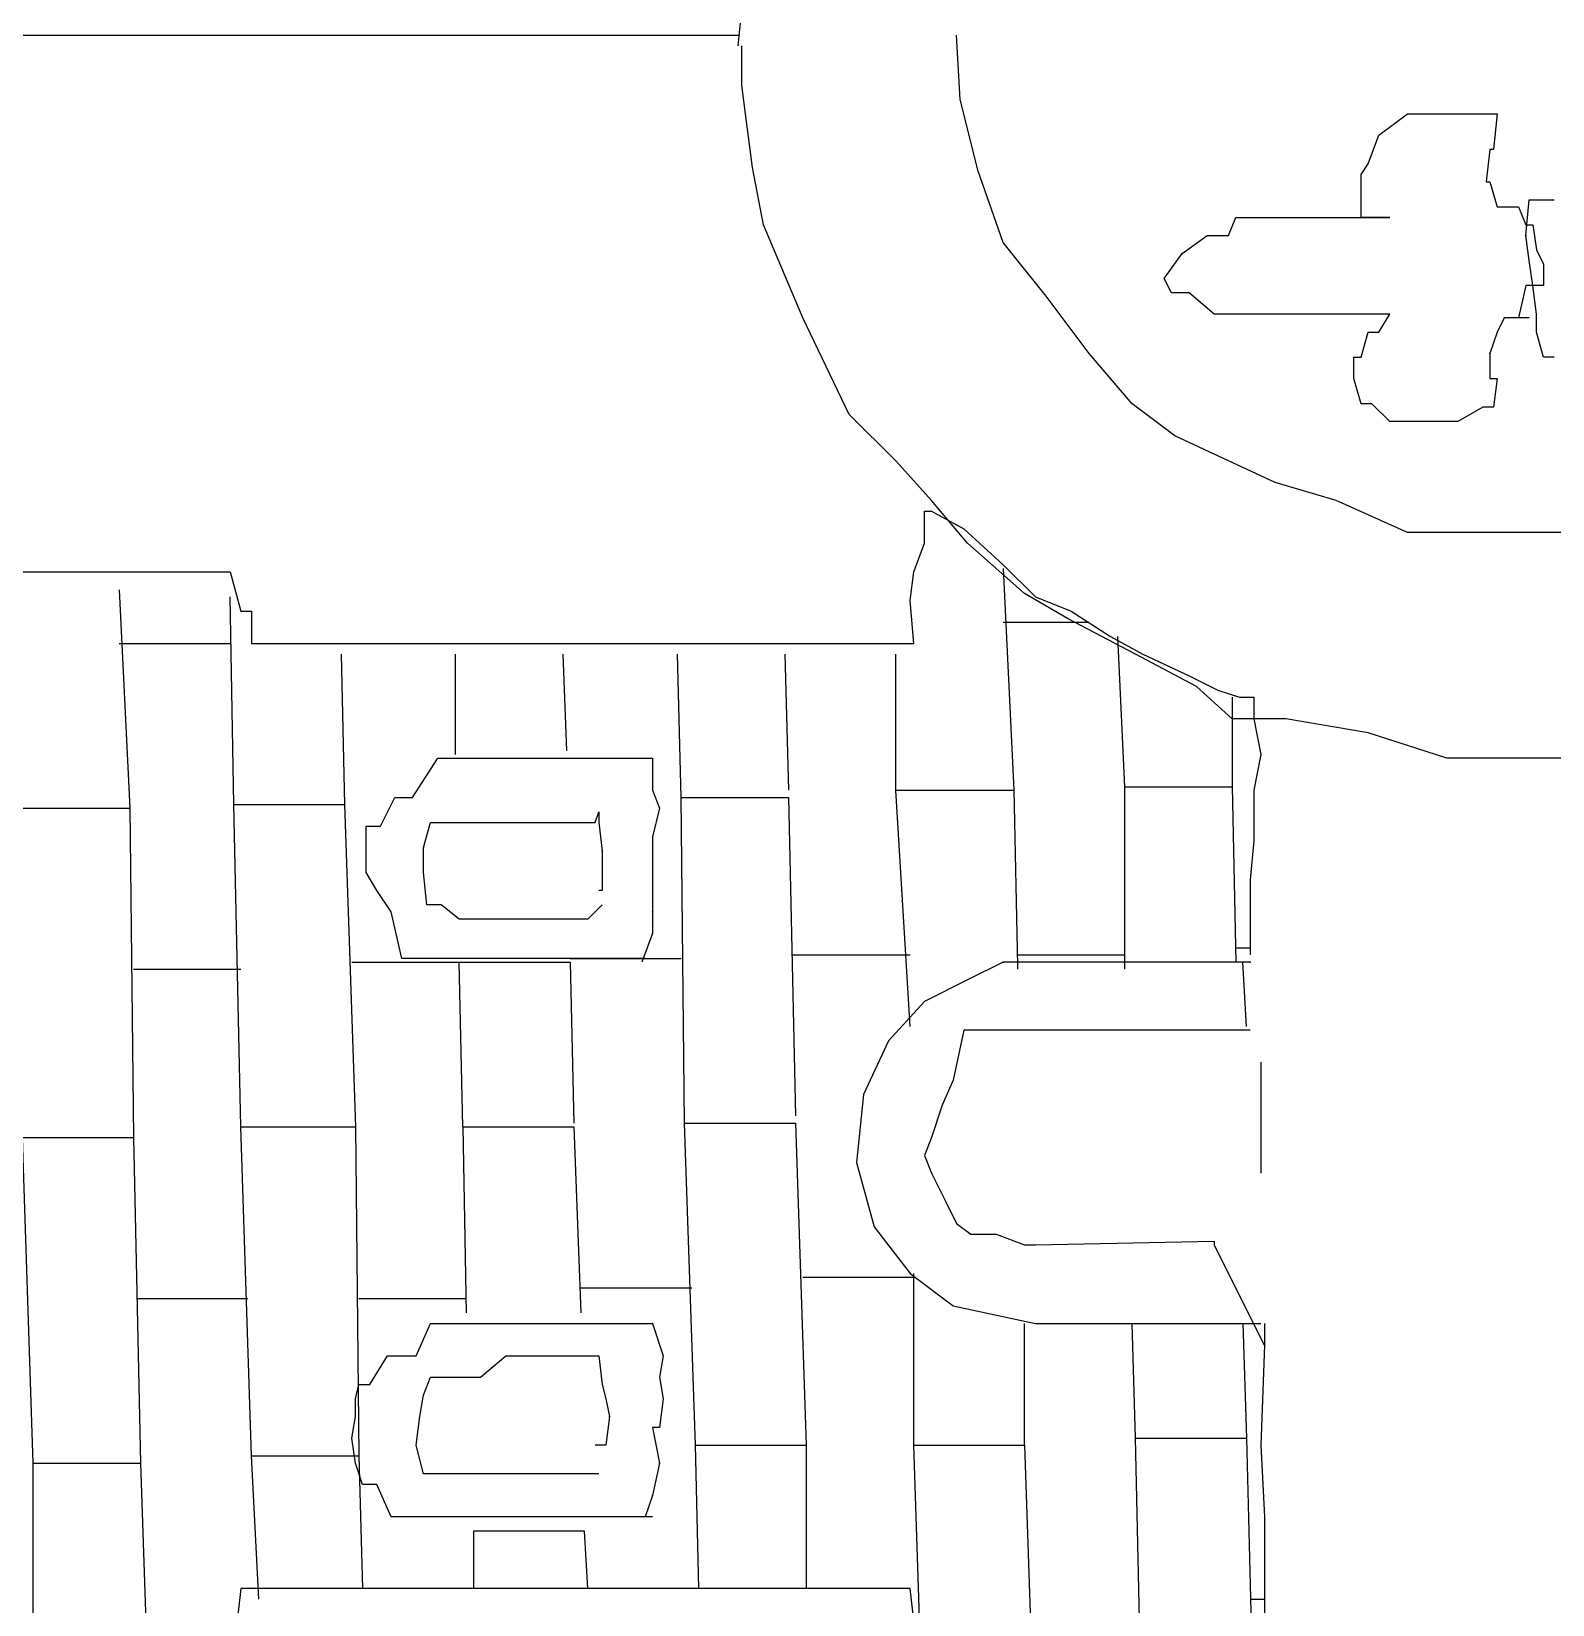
# Model space of a CAD drawing. Extents: x 735054 to 735644, y 4350981 to 4352008.
# Drawn here: x 735087.765 to 735092.015, y 4351837.795 to 4351842.19 of the extents above; entities that cross this region are included whole.
import ezdxf

# ---------------------------------------------------------------- set-up
doc = ezdxf.new("R2010")
doc.units = 0
doc.layers.get('0').update_dxf_attribs({"linetype": 'CONTINUOUS'})

msp = doc.modelspace()

# ---------------------------------------------------------------- linework, layer by layer
at = {"color": 0, "linetype": 'CONTINUOUS'}
for p, q in [((735089.74, 4351842.15), (735089.75, 4351842.25)), ((735089.74, 4351842.15), (735089.75, 4351842.25)), ((735087.41, 4351842.18), (735088.19, 4351842.18)), ((735087.41, 4351842.18), (735088.19, 4351842.18)), ((735088.19, 4351842.18), (735088.97, 4351842.18)), ((735088.19, 4351842.18), (735088.97, 4351842.18)), ((735088.97, 4351842.18), (735089.59, 4351842.18)), ((735088.97, 4351842.18), (735089.59, 4351842.18)), ((735089.59, 4351842.18), (735089.74, 4351842.18)), ((735089.59, 4351842.18), (735089.74, 4351842.18)), ((735090.36, 4351842), (735090.35, 4351842.18)), ((735090.36, 4351842), (735090.35, 4351842.18)), ((735089.75, 4351842.04), (735089.75, 4351842.15)), ((735089.75, 4351842.04), (735089.75, 4351842.15)), ((735089.76, 4351841.96), (735089.75, 4351842.04)), ((735089.76, 4351841.96), (735089.75, 4351842.04)), ((735090.41, 4351841.8), (735090.36, 4351842)), ((735090.41, 4351841.8), (735090.36, 4351842)), ((735089.78, 4351841.81), (735089.76, 4351841.96)), ((735089.78, 4351841.81), (735089.76, 4351841.96)), ((735091.53, 4351841.9), (735091.61, 4351841.96)), ((735091.53, 4351841.9), (735091.61, 4351841.96)), ((735091.61, 4351841.96), (735091.68, 4351841.96)), ((735091.61, 4351841.96), (735091.68, 4351841.96)), ((735091.68, 4351841.96), (735091.76, 4351841.96)), ((735091.68, 4351841.96), (735091.76, 4351841.96)), ((735091.76, 4351841.96), (735091.81, 4351841.96)), ((735091.76, 4351841.96), (735091.81, 4351841.96)), ((735091.81, 4351841.96), (735091.86, 4351841.96)), ((735091.81, 4351841.96), (735091.86, 4351841.96)), ((735091.86, 4351841.96), (735091.85, 4351841.86)), ((735091.86, 4351841.96), (735091.85, 4351841.86)), ((735091.5, 4351841.82), (735091.53, 4351841.9)), ((735091.5, 4351841.82), (735091.53, 4351841.9)), ((735091.84, 4351841.86), (735091.83, 4351841.77)), ((735091.84, 4351841.86), (735091.83, 4351841.77)), ((735091.85, 4351841.86), (735091.84, 4351841.86)), ((735091.85, 4351841.86), (735091.84, 4351841.86)), ((735089.81, 4351841.65), (735089.78, 4351841.81)), ((735089.81, 4351841.65), (735089.78, 4351841.81)), ((735091.48, 4351841.79), (735091.5, 4351841.82)), ((735091.48, 4351841.79), (735091.5, 4351841.82)), ((735090.48, 4351841.6), (735090.41, 4351841.8)), ((735090.48, 4351841.6), (735090.41, 4351841.8)), ((735091.48, 4351841.67), (735091.48, 4351841.79)), ((735091.48, 4351841.67), (735091.48, 4351841.79)), ((735091.83, 4351841.77), (735091.84, 4351841.77)), ((735091.83, 4351841.77), (735091.84, 4351841.77)), ((735091.84, 4351841.77), (735091.86, 4351841.7)), ((735091.84, 4351841.77), (735091.86, 4351841.7)), ((735091.94, 4351841.62), (735091.95, 4351841.72)), ((735091.94, 4351841.62), (735091.95, 4351841.72)), ((735091.95, 4351841.72), (735091.99, 4351841.72)), ((735091.95, 4351841.72), (735091.99, 4351841.72)), ((735091.99, 4351841.72), (735092.02, 4351841.72)), ((735091.99, 4351841.72), (735092.02, 4351841.72)), ((735091.11, 4351841.62), (735091.13, 4351841.67)), ((735091.11, 4351841.62), (735091.13, 4351841.67)), ((735091.13, 4351841.67), (735091.21, 4351841.67)), ((735091.13, 4351841.67), (735091.21, 4351841.67)), ((735091.21, 4351841.67), (735091.26, 4351841.67)), ((735091.21, 4351841.67), (735091.26, 4351841.67)), ((735091.26, 4351841.67), (735091.35, 4351841.67)), ((735091.26, 4351841.67), (735091.35, 4351841.67)), ((735091.35, 4351841.67), (735091.44, 4351841.67)), ((735091.35, 4351841.67), (735091.44, 4351841.67)), ((735091.44, 4351841.67), (735091.48, 4351841.67)), ((735091.44, 4351841.67), (735091.48, 4351841.67)), ((735091.48, 4351841.67), (735091.52, 4351841.67)), ((735091.52, 4351841.67), (735091.48, 4351841.67)), ((735091.48, 4351841.67), (735091.52, 4351841.67)), ((735091.52, 4351841.67), (735091.48, 4351841.67)), ((735091.52, 4351841.67), (735091.56, 4351841.67)), ((735091.56, 4351841.67), (735091.52, 4351841.67)), ((735091.52, 4351841.67), (735091.56, 4351841.67)), ((735091.56, 4351841.67), (735091.52, 4351841.67)), ((735091.86, 4351841.7), (735091.88, 4351841.7)), ((735091.86, 4351841.7), (735091.88, 4351841.7)), ((735091.88, 4351841.7), (735091.92, 4351841.7)), ((735091.88, 4351841.7), (735091.92, 4351841.7)), ((735091.92, 4351841.7), (735091.94, 4351841.65)), ((735091.92, 4351841.7), (735091.94, 4351841.65)), ((735089.92, 4351841.39), (735089.81, 4351841.65)), ((735089.92, 4351841.39), (735089.81, 4351841.65)), ((735091.94, 4351841.65), (735091.96, 4351841.65)), ((735091.94, 4351841.65), (735091.96, 4351841.65)), ((735091.96, 4351841.65), (735091.97, 4351841.58)), ((735091.96, 4351841.65), (735091.97, 4351841.58)), ((735090.6, 4351841.45), (735090.48, 4351841.6)), ((735090.6, 4351841.45), (735090.48, 4351841.6)), ((735090.98, 4351841.57), (735091.05, 4351841.62)), ((735090.98, 4351841.57), (735091.05, 4351841.62)), ((735091.05, 4351841.62), (735091.11, 4351841.62)), ((735091.05, 4351841.62), (735091.11, 4351841.62)), ((735091.95, 4351841.55), (735091.94, 4351841.62)), ((735091.95, 4351841.55), (735091.94, 4351841.62)), ((735090.93, 4351841.5), (735090.98, 4351841.57)), ((735090.93, 4351841.5), (735090.98, 4351841.57)), ((735091.96, 4351841.48), (735091.95, 4351841.55)), ((735091.96, 4351841.48), (735091.95, 4351841.55)), ((735091.97, 4351841.58), (735091.99, 4351841.54)), ((735091.97, 4351841.58), (735091.99, 4351841.54)), ((735091.99, 4351841.54), (735091.99, 4351841.48)), ((735091.99, 4351841.54), (735091.99, 4351841.48)), ((735090.95, 4351841.46), (735090.93, 4351841.5)), ((735090.95, 4351841.46), (735090.93, 4351841.5)), ((735091, 4351841.46), (735090.95, 4351841.46)), ((735091, 4351841.46), (735090.95, 4351841.46)), ((735091.07, 4351841.4), (735091, 4351841.46)), ((735091.07, 4351841.4), (735091, 4351841.46)), ((735091.94, 4351841.48), (735091.92, 4351841.39)), ((735091.94, 4351841.48), (735091.92, 4351841.39)), ((735091.96, 4351841.48), (735091.94, 4351841.48)), ((735091.96, 4351841.48), (735091.94, 4351841.48)), ((735091.97, 4351841.4), (735091.96, 4351841.48)), ((735091.99, 4351841.48), (735091.96, 4351841.48)), ((735091.97, 4351841.4), (735091.96, 4351841.48)), ((735091.99, 4351841.48), (735091.96, 4351841.48)), ((735090.72, 4351841.29), (735090.6, 4351841.45)), ((735090.72, 4351841.29), (735090.6, 4351841.45)), ((735090.05, 4351841.12), (735089.92, 4351841.39)), ((735090.05, 4351841.12), (735089.92, 4351841.39)), ((735091.17, 4351841.4), (735091.07, 4351841.4)), ((735091.17, 4351841.4), (735091.07, 4351841.4)), ((735091.26, 4351841.4), (735091.17, 4351841.4)), ((735091.26, 4351841.4), (735091.17, 4351841.4)), ((735091.33, 4351841.4), (735091.26, 4351841.4)), ((735091.33, 4351841.4), (735091.26, 4351841.4)), ((735091.38, 4351841.4), (735091.33, 4351841.4)), ((735091.38, 4351841.4), (735091.33, 4351841.4)), ((735091.44, 4351841.4), (735091.38, 4351841.4)), ((735091.44, 4351841.4), (735091.38, 4351841.4)), ((735091.51, 4351841.4), (735091.44, 4351841.4)), ((735091.51, 4351841.4), (735091.44, 4351841.4)), ((735091.56, 4351841.4), (735091.51, 4351841.4)), ((735091.56, 4351841.4), (735091.51, 4351841.4)), ((735091.53, 4351841.35), (735091.56, 4351841.4)), ((735091.53, 4351841.35), (735091.56, 4351841.4)), ((735091.88, 4351841.39), (735091.86, 4351841.35)), ((735091.88, 4351841.39), (735091.86, 4351841.35)), ((735091.92, 4351841.39), (735091.88, 4351841.39)), ((735091.92, 4351841.39), (735091.88, 4351841.39)), ((735091.95, 4351841.39), (735091.92, 4351841.39)), ((735091.95, 4351841.39), (735091.92, 4351841.39)), ((735091.97, 4351841.35), (735091.97, 4351841.4)), ((735091.97, 4351841.35), (735091.97, 4351841.4)), ((735091.48, 4351841.28), (735091.5, 4351841.35)), ((735091.48, 4351841.28), (735091.5, 4351841.35)), ((735091.5, 4351841.35), (735091.53, 4351841.35)), ((735091.5, 4351841.35), (735091.53, 4351841.35)), ((735091.86, 4351841.35), (735091.84, 4351841.29)), ((735091.86, 4351841.35), (735091.84, 4351841.29)), ((735091.99, 4351841.28), (735091.97, 4351841.35)), ((735091.99, 4351841.28), (735091.97, 4351841.35)), ((735090.84, 4351841.15), (735090.72, 4351841.29)), ((735090.84, 4351841.15), (735090.72, 4351841.29)), ((735091.46, 4351841.22), (735091.46, 4351841.28)), ((735091.46, 4351841.28), (735091.48, 4351841.28)), ((735091.46, 4351841.22), (735091.46, 4351841.28)), ((735091.46, 4351841.28), (735091.48, 4351841.28)), ((735091.84, 4351841.29), (735091.84, 4351841.22)), ((735091.84, 4351841.29), (735091.84, 4351841.22)), ((735092.02, 4351841.28), (735091.99, 4351841.28)), ((735092.02, 4351841.28), (735091.99, 4351841.28)), ((735091.48, 4351841.15), (735091.46, 4351841.22)), ((735091.48, 4351841.15), (735091.46, 4351841.22)), ((735091.84, 4351841.22), (735091.86, 4351841.22)), ((735091.84, 4351841.22), (735091.86, 4351841.22)), ((735091.86, 4351841.22), (735091.85, 4351841.14)), ((735091.86, 4351841.22), (735091.85, 4351841.14)), ((735090.96, 4351841.06), (735090.84, 4351841.15)), ((735090.96, 4351841.06), (735090.84, 4351841.15)), ((735091.51, 4351841.15), (735091.48, 4351841.15)), ((735091.51, 4351841.15), (735091.48, 4351841.15)), ((735091.56, 4351841.1), (735091.51, 4351841.15)), ((735091.56, 4351841.1), (735091.51, 4351841.15)), ((735090.18, 4351840.99), (735090.05, 4351841.12)), ((735090.18, 4351840.99), (735090.05, 4351841.12)), ((735091.62, 4351841.1), (735091.56, 4351841.1)), ((735091.62, 4351841.1), (735091.56, 4351841.1)), ((735091.67, 4351841.1), (735091.62, 4351841.1)), ((735091.67, 4351841.1), (735091.62, 4351841.1)), ((735091.75, 4351841.1), (735091.67, 4351841.1)), ((735091.75, 4351841.1), (735091.67, 4351841.1)), ((735091.82, 4351841.14), (735091.75, 4351841.1)), ((735091.82, 4351841.14), (735091.75, 4351841.1)), ((735091.85, 4351841.14), (735091.82, 4351841.14)), ((735091.85, 4351841.14), (735091.82, 4351841.14)), ((735091.11, 4351840.99), (735090.96, 4351841.06)), ((735091.11, 4351840.99), (735090.96, 4351841.06)), ((735090.28, 4351840.88), (735090.18, 4351840.99)), ((735090.28, 4351840.88), (735090.18, 4351840.99)), ((735091.24, 4351840.93), (735091.11, 4351840.99)), ((735091.24, 4351840.93), (735091.11, 4351840.99)), ((735091.41, 4351840.88), (735091.24, 4351840.93)), ((735091.41, 4351840.88), (735091.24, 4351840.93)), ((735090.38, 4351840.76), (735090.28, 4351840.88)), ((735090.38, 4351840.76), (735090.28, 4351840.88)), ((735091.61, 4351840.79), (735091.41, 4351840.88)), ((735091.61, 4351840.79), (735091.41, 4351840.88)), ((735090.26, 4351840.8), (735090.26, 4351840.85)), ((735090.26, 4351840.85), (735090.28, 4351840.85)), ((735090.26, 4351840.8), (735090.26, 4351840.85)), ((735090.26, 4351840.85), (735090.28, 4351840.85)), ((735090.28, 4351840.85), (735090.37, 4351840.8)), ((735090.28, 4351840.85), (735090.37, 4351840.8)), ((735090.26, 4351840.76), (735090.26, 4351840.8)), ((735090.26, 4351840.76), (735090.26, 4351840.8)), ((735090.37, 4351840.8), (735090.48, 4351840.7)), ((735090.37, 4351840.8), (735090.48, 4351840.7)), ((735090.23, 4351840.68), (735090.26, 4351840.76)), ((735090.23, 4351840.68), (735090.26, 4351840.76)), ((735090.54, 4351840.62), (735090.38, 4351840.76)), ((735090.54, 4351840.62), (735090.38, 4351840.76)), ((735091.81, 4351840.79), (735091.61, 4351840.79)), ((735091.81, 4351840.79), (735091.61, 4351840.79)), ((735092, 4351840.79), (735091.81, 4351840.79)), ((735092, 4351840.79), (735091.81, 4351840.79)), ((735092.2, 4351840.79), (735092, 4351840.79)), ((735092.2, 4351840.79), (735092, 4351840.79)), ((735087.74, 4351840.68), (735087.86, 4351840.68)), ((735087.74, 4351840.68), (735087.86, 4351840.68)), ((735087.86, 4351840.68), (735087.99, 4351840.68)), ((735087.86, 4351840.68), (735087.99, 4351840.68)), ((735087.99, 4351840.68), (735088.09, 4351840.68)), ((735087.99, 4351840.68), (735088.09, 4351840.68)), ((735088.09, 4351840.68), (735088.2, 4351840.68)), ((735088.09, 4351840.68), (735088.2, 4351840.68)), ((735088.2, 4351840.68), (735088.27, 4351840.68)), ((735088.2, 4351840.68), (735088.27, 4351840.68)), ((735088.27, 4351840.68), (735088.32, 4351840.68)), ((735088.27, 4351840.68), (735088.32, 4351840.68)), ((735088.32, 4351840.68), (735088.35, 4351840.57)), ((735088.32, 4351840.68), (735088.35, 4351840.57)), ((735090.22, 4351840.6), (735090.23, 4351840.68)), ((735090.22, 4351840.6), (735090.23, 4351840.68)), ((735090.48, 4351840.7), (735090.57, 4351840.61)), ((735090.48, 4351840.7), (735090.57, 4351840.61)), ((735090.48, 4351840.69), (735090.51, 4351840.07)), ((735090.48, 4351840.69), (735090.51, 4351840.07)), ((735088.01, 4351840.63), (735088.04, 4351840.02)), ((735088.01, 4351840.63), (735088.04, 4351840.02)), ((735090.66, 4351840.55), (735090.54, 4351840.62)), ((735090.66, 4351840.55), (735090.54, 4351840.62)), ((735088.33, 4351840.03), (735088.32, 4351840.61)), ((735088.33, 4351840.03), (735088.32, 4351840.61)), ((735090.23, 4351840.48), (735090.22, 4351840.6)), ((735090.23, 4351840.48), (735090.22, 4351840.6)), ((735090.57, 4351840.61), (735090.67, 4351840.57)), ((735090.57, 4351840.61), (735090.67, 4351840.57)), ((735088.35, 4351840.57), (735088.38, 4351840.57)), ((735088.35, 4351840.57), (735088.38, 4351840.57)), ((735088.38, 4351840.57), (735088.38, 4351840.48)), ((735088.38, 4351840.57), (735088.38, 4351840.48)), ((735090.48, 4351840.54), (735090.72, 4351840.54)), ((735090.48, 4351840.54), (735090.72, 4351840.54)), ((735090.85, 4351840.45), (735090.66, 4351840.55)), ((735090.85, 4351840.45), (735090.66, 4351840.55)), ((735090.67, 4351840.57), (735090.78, 4351840.5)), ((735090.67, 4351840.57), (735090.78, 4351840.5)), ((735090.78, 4351840.5), (735090.87, 4351840.45)), ((735090.78, 4351840.5), (735090.87, 4351840.45)), ((735090.82, 4351840.08), (735090.8, 4351840.5)), ((735090.82, 4351840.08), (735090.8, 4351840.5)), ((735088.01, 4351840.48), (735088.32, 4351840.48)), ((735088.01, 4351840.48), (735088.32, 4351840.48)), ((735088.38, 4351840.48), (735088.43, 4351840.48)), ((735088.38, 4351840.48), (735088.43, 4351840.48)), ((735088.43, 4351840.48), (735088.57, 4351840.48)), ((735088.43, 4351840.48), (735088.57, 4351840.48)), ((735088.57, 4351840.48), (735088.87, 4351840.48)), ((735088.57, 4351840.48), (735088.87, 4351840.48)), ((735088.63, 4351840.45), (735088.64, 4351840.03)), ((735088.63, 4351840.45), (735088.64, 4351840.03)), ((735088.87, 4351840.48), (735089.14, 4351840.48)), ((735088.87, 4351840.48), (735089.14, 4351840.48)), ((735088.95, 4351840.17), (735088.95, 4351840.45)), ((735088.95, 4351840.17), (735088.95, 4351840.45)), ((735089.14, 4351840.48), (735089.31, 4351840.48)), ((735089.14, 4351840.48), (735089.31, 4351840.48)), ((735089.25, 4351840.45), (735089.26, 4351840.18)), ((735089.25, 4351840.45), (735089.26, 4351840.18)), ((735089.31, 4351840.48), (735089.47, 4351840.48)), ((735089.31, 4351840.48), (735089.47, 4351840.48)), ((735089.47, 4351840.48), (735089.62, 4351840.48)), ((735089.47, 4351840.48), (735089.62, 4351840.48)), ((735089.58, 4351840.05), (735089.57, 4351840.45)), ((735089.58, 4351840.05), (735089.57, 4351840.45)), ((735089.62, 4351840.48), (735089.81, 4351840.48)), ((735089.62, 4351840.48), (735089.81, 4351840.48)), ((735089.81, 4351840.48), (735089.95, 4351840.48)), ((735089.81, 4351840.48), (735089.95, 4351840.48)), ((735089.87, 4351840.45), (735089.88, 4351840.07)), ((735089.87, 4351840.45), (735089.88, 4351840.07)), ((735089.95, 4351840.48), (735090.09, 4351840.48)), ((735089.95, 4351840.48), (735090.09, 4351840.48)), ((735090.09, 4351840.48), (735090.15, 4351840.48)), ((735090.09, 4351840.48), (735090.15, 4351840.48)), ((735090.15, 4351840.48), (735090.21, 4351840.48)), ((735090.15, 4351840.48), (735090.21, 4351840.48)), ((735090.18, 4351840.07), (735090.18, 4351840.45)), ((735090.18, 4351840.07), (735090.18, 4351840.45)), ((735090.21, 4351840.48), (735090.23, 4351840.48)), ((735090.21, 4351840.48), (735090.23, 4351840.48)), ((735091.02, 4351840.36), (735090.85, 4351840.45)), ((735091.02, 4351840.36), (735090.85, 4351840.45)), ((735090.87, 4351840.45), (735091, 4351840.39)), ((735090.87, 4351840.45), (735091, 4351840.39)), ((735091, 4351840.39), (735091.08, 4351840.35)), ((735091, 4351840.39), (735091.08, 4351840.35)), ((735091.12, 4351840.27), (735091.02, 4351840.36)), ((735091.12, 4351840.27), (735091.02, 4351840.36)), ((735091.08, 4351840.35), (735091.14, 4351840.33)), ((735091.08, 4351840.35), (735091.14, 4351840.33)), ((735091.12, 4351840.33), (735091.12, 4351840.08)), ((735091.12, 4351840.33), (735091.12, 4351840.08)), ((735091.14, 4351840.33), (735091.18, 4351840.33)), ((735091.14, 4351840.33), (735091.18, 4351840.33)), ((735091.18, 4351840.33), (735091.18, 4351840.27)), ((735091.18, 4351840.33), (735091.18, 4351840.27)), ((735091.27, 4351840.27), (735091.12, 4351840.27)), ((735091.27, 4351840.27), (735091.12, 4351840.27)), ((735091.18, 4351840.27), (735091.2, 4351840.17)), ((735091.18, 4351840.27), (735091.2, 4351840.17)), ((735091.5, 4351840.23), (735091.27, 4351840.27)), ((735091.5, 4351840.23), (735091.27, 4351840.27)), ((735091.72, 4351840.16), (735091.5, 4351840.23)), ((735091.72, 4351840.16), (735091.5, 4351840.23)), ((735088.83, 4351840.05), (735088.9, 4351840.16)), ((735088.83, 4351840.05), (735088.9, 4351840.16)), ((735088.9, 4351840.16), (735088.96, 4351840.16)), ((735088.9, 4351840.16), (735088.96, 4351840.16)), ((735088.96, 4351840.16), (735089.03, 4351840.16)), ((735088.96, 4351840.16), (735089.03, 4351840.16)), ((735089.03, 4351840.16), (735089.1, 4351840.16)), ((735089.03, 4351840.16), (735089.1, 4351840.16)), ((735089.1, 4351840.16), (735089.19, 4351840.16)), ((735089.1, 4351840.16), (735089.19, 4351840.16)), ((735089.19, 4351840.16), (735089.28, 4351840.16)), ((735089.19, 4351840.16), (735089.28, 4351840.16)), ((735089.28, 4351840.16), (735089.34, 4351840.16)), ((735089.28, 4351840.16), (735089.34, 4351840.16)), ((735089.34, 4351840.16), (735089.39, 4351840.16)), ((735089.34, 4351840.16), (735089.39, 4351840.16)), ((735089.39, 4351840.16), (735089.44, 4351840.16)), ((735089.39, 4351840.16), (735089.44, 4351840.16)), ((735089.44, 4351840.16), (735089.47, 4351840.16)), ((735089.44, 4351840.16), (735089.47, 4351840.16)), ((735089.47, 4351840.16), (735089.5, 4351840.16)), ((735089.47, 4351840.16), (735089.5, 4351840.16)), ((735089.5, 4351840.16), (735089.5, 4351840.07)), ((735089.5, 4351840.16), (735089.5, 4351840.07)), ((735091.2, 4351840.17), (735091.18, 4351840.07)), ((735091.2, 4351840.17), (735091.18, 4351840.07)), ((735091.92, 4351840.16), (735091.72, 4351840.16)), ((735091.92, 4351840.16), (735091.72, 4351840.16)), ((735092.14, 4351840.16), (735091.92, 4351840.16)), ((735092.14, 4351840.16), (735091.92, 4351840.16)), ((735088.74, 4351839.97), (735088.78, 4351840.05)), ((735088.74, 4351839.97), (735088.78, 4351840.05)), ((735088.78, 4351840.05), (735088.83, 4351840.05)), ((735088.78, 4351840.05), (735088.83, 4351840.05)), ((735089.5, 4351840.07), (735089.52, 4351840.02)), ((735089.5, 4351840.07), (735089.52, 4351840.02)), ((735091.18, 4351840.07), (735091.18, 4351839.93)), ((735091.18, 4351840.07), (735091.18, 4351839.93)), ((735089.34, 4351839.98), (735089.35, 4351840.01)), ((735089.34, 4351839.98), (735089.35, 4351840.01)), ((735089.35, 4351840.01), (735089.35, 4351839.98)), ((735089.35, 4351840.01), (735089.35, 4351839.98)), ((735089.52, 4351840.02), (735089.5, 4351839.94)), ((735089.52, 4351840.02), (735089.5, 4351839.94)), ((735088.7, 4351839.92), (735088.7, 4351839.97)), ((735088.7, 4351839.97), (735088.74, 4351839.97)), ((735088.7, 4351839.92), (735088.7, 4351839.97)), ((735088.7, 4351839.97), (735088.74, 4351839.97)), ((735088.86, 4351839.91), (735088.88, 4351839.98)), ((735088.86, 4351839.91), (735088.88, 4351839.98)), ((735088.88, 4351839.98), (735088.91, 4351839.98)), ((735088.88, 4351839.98), (735088.91, 4351839.98)), ((735088.91, 4351839.98), (735088.96, 4351839.98)), ((735088.91, 4351839.98), (735088.96, 4351839.98)), ((735088.96, 4351839.98), (735089.04, 4351839.98)), ((735088.96, 4351839.98), (735089.04, 4351839.98)), ((735089.04, 4351839.98), (735089.14, 4351839.98)), ((735089.04, 4351839.98), (735089.14, 4351839.98)), ((735089.14, 4351839.98), (735089.2, 4351839.98)), ((735089.14, 4351839.98), (735089.2, 4351839.98)), ((735089.2, 4351839.98), (735089.25, 4351839.98)), ((735089.2, 4351839.98), (735089.25, 4351839.98)), ((735089.25, 4351839.98), (735089.31, 4351839.98)), ((735089.25, 4351839.98), (735089.31, 4351839.98)), ((735089.31, 4351839.98), (735089.34, 4351839.98)), ((735089.31, 4351839.98), (735089.34, 4351839.98)), ((735089.35, 4351839.98), (735089.36, 4351839.9)), ((735089.35, 4351839.98), (735089.36, 4351839.9)), ((735088.7, 4351839.84), (735088.7, 4351839.92)), ((735088.7, 4351839.84), (735088.7, 4351839.92)), ((735089.5, 4351839.94), (735089.5, 4351839.9)), ((735089.5, 4351839.94), (735089.5, 4351839.9)), ((735091.18, 4351839.93), (735091.17, 4351839.82)), ((735091.18, 4351839.93), (735091.17, 4351839.82)), ((735088.86, 4351839.84), (735088.86, 4351839.91)), ((735088.86, 4351839.84), (735088.86, 4351839.91)), ((735089.36, 4351839.9), (735089.36, 4351839.79)), ((735089.36, 4351839.9), (735089.36, 4351839.79)), ((735089.5, 4351839.9), (735089.5, 4351839.83)), ((735089.5, 4351839.9), (735089.5, 4351839.83)), ((735088.73, 4351839.79), (735088.7, 4351839.84)), ((735088.73, 4351839.79), (735088.7, 4351839.84)), ((735088.87, 4351839.75), (735088.86, 4351839.84)), ((735088.87, 4351839.75), (735088.86, 4351839.84)), ((735089.5, 4351839.83), (735089.5, 4351839.79)), ((735089.5, 4351839.83), (735089.5, 4351839.79)), ((735088.77, 4351839.73), (735088.73, 4351839.79)), ((735088.77, 4351839.73), (735088.73, 4351839.79)), ((735089.36, 4351839.79), (735089.35, 4351839.79)), ((735089.36, 4351839.79), (735089.35, 4351839.79)), ((735089.5, 4351839.79), (735089.5, 4351839.73)), ((735089.5, 4351839.79), (735089.5, 4351839.73)), ((735091.17, 4351839.82), (735091.17, 4351839.71)), ((735091.17, 4351839.82), (735091.17, 4351839.71)), ((735088.91, 4351839.75), (735088.87, 4351839.75)), ((735088.91, 4351839.75), (735088.87, 4351839.75)), ((735088.96, 4351839.71), (735088.91, 4351839.75)), ((735088.96, 4351839.71), (735088.91, 4351839.75)), ((735089.36, 4351839.75), (735089.32, 4351839.71)), ((735089.36, 4351839.75), (735089.32, 4351839.71)), ((735088.8, 4351839.6), (735088.77, 4351839.73)), ((735088.8, 4351839.6), (735088.77, 4351839.73)), ((735089.02, 4351839.71), (735088.96, 4351839.71)), ((735089.02, 4351839.71), (735088.96, 4351839.71)), ((735089.05, 4351839.71), (735089.02, 4351839.71)), ((735089.05, 4351839.71), (735089.02, 4351839.71)), ((735089.11, 4351839.71), (735089.05, 4351839.71)), ((735089.11, 4351839.71), (735089.05, 4351839.71)), ((735089.19, 4351839.71), (735089.11, 4351839.71)), ((735089.19, 4351839.71), (735089.11, 4351839.71)), ((735089.27, 4351839.71), (735089.19, 4351839.71)), ((735089.27, 4351839.71), (735089.19, 4351839.71)), ((735089.32, 4351839.71), (735089.27, 4351839.71)), ((735089.32, 4351839.71), (735089.27, 4351839.71)), ((735089.5, 4351839.73), (735089.5, 4351839.67)), ((735089.5, 4351839.73), (735089.5, 4351839.67)), ((735091.17, 4351839.71), (735091.17, 4351839.62)), ((735091.17, 4351839.71), (735091.17, 4351839.62)), ((735089.5, 4351839.67), (735089.47, 4351839.59)), ((735089.5, 4351839.67), (735089.47, 4351839.59)), ((735089.89, 4351839.61), (735090.22, 4351839.61)), ((735089.89, 4351839.61), (735090.22, 4351839.61)), ((735090.52, 4351839.61), (735090.82, 4351839.61)), ((735090.52, 4351839.61), (735090.82, 4351839.61)), ((735091.13, 4351839.63), (735091.17, 4351839.63)), ((735091.13, 4351839.63), (735091.17, 4351839.63)), ((735091.17, 4351839.62), (735091.17, 4351839.61)), ((735091.17, 4351839.62), (735091.17, 4351839.61)), ((735088.05, 4351839.57), (735088.35, 4351839.57)), ((735088.05, 4351839.57), (735088.35, 4351839.57)), ((735088.66, 4351839.59), (735088.96, 4351839.59)), ((735088.66, 4351839.59), (735088.96, 4351839.59)), ((735088.86, 4351839.6), (735088.8, 4351839.6)), ((735088.86, 4351839.6), (735088.8, 4351839.6)), ((735088.88, 4351839.6), (735088.86, 4351839.6)), ((735088.88, 4351839.6), (735088.86, 4351839.6)), ((735088.98, 4351839.6), (735088.88, 4351839.6)), ((735088.98, 4351839.6), (735088.88, 4351839.6)), ((735089.09, 4351839.6), (735088.98, 4351839.6)), ((735089.09, 4351839.6), (735088.98, 4351839.6)), ((735089.16, 4351839.6), (735089.09, 4351839.6)), ((735089.16, 4351839.6), (735089.09, 4351839.6)), ((735089.24, 4351839.6), (735089.16, 4351839.6)), ((735089.24, 4351839.6), (735089.16, 4351839.6)), ((735089.38, 4351839.6), (735089.24, 4351839.6)), ((735089.38, 4351839.6), (735089.24, 4351839.6)), ((735089.27, 4351839.6), (735089.58, 4351839.6)), ((735089.27, 4351839.6), (735089.58, 4351839.6)), ((735089.48, 4351839.6), (735089.38, 4351839.6)), ((735089.48, 4351839.6), (735089.38, 4351839.6)), ((735090.48, 4351839.59), (735090.38, 4351839.54)), ((735090.48, 4351839.59), (735090.38, 4351839.54)), ((735090.52, 4351839.59), (735090.48, 4351839.59)), ((735090.52, 4351839.59), (735090.48, 4351839.59)), ((735091.17, 4351839.59), (735090.52, 4351839.59)), ((735091.17, 4351839.59), (735090.52, 4351839.59)), ((735091.16, 4351839.41), (735091.15, 4351839.59)), ((735091.16, 4351839.41), (735091.15, 4351839.59)), ((735090.38, 4351839.54), (735090.26, 4351839.48)), ((735090.38, 4351839.54), (735090.26, 4351839.48)), ((735090.26, 4351839.48), (735090.16, 4351839.37)), ((735090.26, 4351839.48), (735090.16, 4351839.37)), ((735090.37, 4351839.4), (735090.34, 4351839.26)), ((735090.37, 4351839.4), (735090.34, 4351839.26)), ((735090.42, 4351839.4), (735090.37, 4351839.4)), ((735090.42, 4351839.4), (735090.37, 4351839.4)), ((735090.46, 4351839.4), (735090.42, 4351839.4)), ((735090.46, 4351839.4), (735090.42, 4351839.4)), ((735090.52, 4351839.4), (735090.46, 4351839.4)), ((735090.52, 4351839.4), (735090.46, 4351839.4)), ((735091.17, 4351839.4), (735090.52, 4351839.4)), ((735091.17, 4351839.4), (735090.52, 4351839.4)), ((735090.16, 4351839.37), (735090.09, 4351839.22)), ((735090.16, 4351839.37), (735090.09, 4351839.22)), ((735091.2, 4351839.31), (735091.2, 4351839.23)), ((735091.2, 4351839.31), (735091.2, 4351839.23)), ((735090.34, 4351839.26), (735090.31, 4351839.19)), ((735090.34, 4351839.26), (735090.31, 4351839.19)), ((735090.09, 4351839.22), (735090.07, 4351839.03)), ((735090.09, 4351839.22), (735090.07, 4351839.03)), ((735091.2, 4351839.23), (735091.2, 4351839.05)), ((735091.2, 4351839.23), (735091.2, 4351839.05)), ((735090.31, 4351839.19), (735090.28, 4351839.1)), ((735090.31, 4351839.19), (735090.28, 4351839.1)), ((735088.97, 4351839.13), (735088.98, 4351838.61)), ((735088.97, 4351839.13), (735088.98, 4351838.61)), ((735090.28, 4351839.1), (735090.26, 4351839.05)), ((735090.28, 4351839.1), (735090.26, 4351839.05)), ((735090.26, 4351839.05), (735090.28, 4351839)), ((735090.26, 4351839.05), (735090.28, 4351839)), ((735091.2, 4351839.05), (735091.2, 4351839)), ((735091.2, 4351839.05), (735091.2, 4351839)), ((735090.07, 4351839.03), (735090.12, 4351838.85)), ((735090.07, 4351839.03), (735090.12, 4351838.85)), ((735090.28, 4351839), (735090.32, 4351838.92)), ((735090.28, 4351839), (735090.32, 4351838.92)), ((735090.32, 4351838.92), (735090.35, 4351838.86)), ((735090.32, 4351838.92), (735090.35, 4351838.86)), ((735090.35, 4351838.86), (735090.39, 4351838.83)), ((735090.35, 4351838.86), (735090.39, 4351838.83)), ((735090.12, 4351838.85), (735090.22, 4351838.72)), ((735090.12, 4351838.85), (735090.22, 4351838.72)), ((735090.39, 4351838.83), (735090.46, 4351838.83)), ((735090.39, 4351838.83), (735090.46, 4351838.83)), ((735090.46, 4351838.83), (735090.54, 4351838.8)), ((735090.46, 4351838.83), (735090.54, 4351838.8)), ((735090.54, 4351838.8), (735090.57, 4351838.8)), ((735090.54, 4351838.8), (735090.57, 4351838.8)), ((735090.57, 4351838.8), (735091.07, 4351838.81)), ((735090.57, 4351838.8), (735091.07, 4351838.81)), ((735091.07, 4351838.81), (735091.07, 4351838.8)), ((735091.07, 4351838.81), (735091.07, 4351838.8)), ((735091.21, 4351838.52), (735091.07, 4351838.8)), ((735091.21, 4351838.52), (735091.07, 4351838.8)), ((735089.92, 4351838.71), (735090.23, 4351838.71)), ((735089.92, 4351838.71), (735090.23, 4351838.71)), ((735090.22, 4351838.72), (735090.34, 4351838.63)), ((735090.22, 4351838.72), (735090.34, 4351838.63)), ((735090.23, 4351838.24), (735090.23, 4351838.72)), ((735090.23, 4351838.24), (735090.23, 4351838.72)), ((735088.06, 4351838.65), (735088.37, 4351838.65)), ((735088.06, 4351838.65), (735088.37, 4351838.65)), ((735088.68, 4351838.65), (735088.98, 4351838.65)), ((735088.68, 4351838.65), (735088.98, 4351838.65)), ((735089.3, 4351838.68), (735089.61, 4351838.68)), ((735089.3, 4351838.68), (735089.61, 4351838.68)), ((735090.34, 4351838.63), (735090.57, 4351838.58)), ((735090.34, 4351838.63), (735090.57, 4351838.58)), ((735088.84, 4351838.49), (735088.88, 4351838.58)), ((735088.84, 4351838.49), (735088.88, 4351838.58)), ((735088.88, 4351838.58), (735088.97, 4351838.58)), ((735088.88, 4351838.58), (735088.97, 4351838.58)), ((735088.97, 4351838.58), (735089.07, 4351838.58)), ((735088.97, 4351838.58), (735089.07, 4351838.58)), ((735089.07, 4351838.58), (735089.14, 4351838.58)), ((735089.07, 4351838.58), (735089.14, 4351838.58)), ((735089.14, 4351838.58), (735089.17, 4351838.58)), ((735089.14, 4351838.58), (735089.17, 4351838.58)), ((735089.17, 4351838.58), (735089.26, 4351838.58)), ((735089.17, 4351838.58), (735089.26, 4351838.58)), ((735089.26, 4351838.58), (735089.3, 4351838.58)), ((735089.26, 4351838.58), (735089.3, 4351838.58)), ((735089.3, 4351838.58), (735089.36, 4351838.58)), ((735089.3, 4351838.58), (735089.36, 4351838.58)), ((735089.36, 4351838.58), (735089.41, 4351838.58)), ((735089.36, 4351838.58), (735089.41, 4351838.58)), ((735089.41, 4351838.58), (735089.44, 4351838.58)), ((735089.41, 4351838.58), (735089.44, 4351838.58)), ((735089.44, 4351838.58), (735089.5, 4351838.58)), ((735089.44, 4351838.58), (735089.5, 4351838.58)), ((735089.5, 4351838.58), (735089.53, 4351838.49)), ((735089.5, 4351838.58), (735089.53, 4351838.49)), ((735090.54, 4351838.24), (735090.54, 4351838.58)), ((735090.54, 4351838.24), (735090.54, 4351838.58)), ((735090.57, 4351838.58), (735091.2, 4351838.58)), ((735090.57, 4351838.58), (735091.2, 4351838.58)), ((735090.85, 4351838.26), (735090.84, 4351838.58)), ((735090.85, 4351838.26), (735090.84, 4351838.58)), ((735091.15, 4351838.58), (735091.16, 4351838.26)), ((735091.15, 4351838.58), (735091.16, 4351838.26)), ((735091.21, 4351838.58), (735091.21, 4351838.52)), ((735091.21, 4351838.58), (735091.21, 4351838.52)), ((735091.21, 4351838.52), (735091.2, 4351838.24)), ((735091.21, 4351838.52), (735091.2, 4351838.24)), ((735088.71, 4351838.41), (735088.76, 4351838.49)), ((735088.71, 4351838.41), (735088.76, 4351838.49)), ((735088.76, 4351838.49), (735088.8, 4351838.49)), ((735088.76, 4351838.49), (735088.8, 4351838.49)), ((735088.8, 4351838.49), (735088.84, 4351838.49)), ((735088.8, 4351838.49), (735088.84, 4351838.49)), ((735089.02, 4351838.43), (735089.09, 4351838.49)), ((735089.02, 4351838.43), (735089.09, 4351838.49)), ((735089.09, 4351838.49), (735089.16, 4351838.49)), ((735089.09, 4351838.49), (735089.16, 4351838.49)), ((735089.16, 4351838.49), (735089.22, 4351838.49)), ((735089.16, 4351838.49), (735089.22, 4351838.49)), ((735089.22, 4351838.49), (735089.26, 4351838.49)), ((735089.22, 4351838.49), (735089.26, 4351838.49)), ((735089.26, 4351838.49), (735089.3, 4351838.49)), ((735089.26, 4351838.49), (735089.3, 4351838.49)), ((735089.3, 4351838.49), (735089.35, 4351838.49)), ((735089.3, 4351838.49), (735089.35, 4351838.49)), ((735089.35, 4351838.49), (735089.36, 4351838.41)), ((735089.35, 4351838.49), (735089.36, 4351838.41)), ((735089.53, 4351838.49), (735089.52, 4351838.43)), ((735089.53, 4351838.49), (735089.52, 4351838.43)), ((735088.86, 4351838.38), (735088.88, 4351838.43)), ((735088.86, 4351838.38), (735088.88, 4351838.43)), ((735088.88, 4351838.43), (735088.95, 4351838.43)), ((735088.88, 4351838.43), (735088.95, 4351838.43)), ((735088.95, 4351838.43), (735089.02, 4351838.43)), ((735088.95, 4351838.43), (735089.02, 4351838.43)), ((735089.52, 4351838.43), (735089.53, 4351838.37)), ((735089.52, 4351838.43), (735089.53, 4351838.37)), ((735088.67, 4351838.37), (735088.68, 4351838.41)), ((735088.67, 4351838.37), (735088.68, 4351838.41)), ((735088.68, 4351838.41), (735088.71, 4351838.41)), ((735088.68, 4351838.41), (735088.71, 4351838.41)), ((735088.85, 4351838.32), (735088.86, 4351838.38)), ((735088.85, 4351838.32), (735088.86, 4351838.38)), ((735089.36, 4351838.41), (735089.37, 4351838.37)), ((735089.36, 4351838.41), (735089.37, 4351838.37)), ((735088.67, 4351838.32), (735088.67, 4351838.37)), ((735088.67, 4351838.32), (735088.67, 4351838.37)), ((735089.37, 4351838.37), (735089.38, 4351838.32)), ((735089.37, 4351838.37), (735089.38, 4351838.32)), ((735089.53, 4351838.37), (735089.52, 4351838.29)), ((735089.53, 4351838.37), (735089.52, 4351838.29)), ((735088.66, 4351838.26), (735088.67, 4351838.32)), ((735088.66, 4351838.26), (735088.67, 4351838.32)), ((735088.84, 4351838.24), (735088.85, 4351838.32)), ((735088.84, 4351838.24), (735088.85, 4351838.32)), ((735089.38, 4351838.32), (735089.37, 4351838.24)), ((735089.38, 4351838.32), (735089.37, 4351838.24)), ((735089.52, 4351838.29), (735089.5, 4351838.29)), ((735089.5, 4351838.29), (735089.52, 4351838.19)), ((735089.52, 4351838.29), (735089.5, 4351838.29)), ((735089.5, 4351838.29), (735089.52, 4351838.19)), ((735088.67, 4351838.19), (735088.66, 4351838.26)), ((735088.67, 4351838.19), (735088.66, 4351838.26)), ((735088.86, 4351838.16), (735088.84, 4351838.24)), ((735088.86, 4351838.16), (735088.84, 4351838.24)), ((735089.35, 4351838.24), (735089.34, 4351838.24)), ((735089.35, 4351838.24), (735089.34, 4351838.24)), ((735089.37, 4351838.24), (735089.35, 4351838.24)), ((735089.37, 4351838.24), (735089.35, 4351838.24)), ((735091.2, 4351838.24), (735091.21, 4351838.04)), ((735091.2, 4351838.24), (735091.21, 4351838.04)), ((735088.69, 4351838.13), (735088.67, 4351838.19)), ((735088.69, 4351838.13), (735088.67, 4351838.19)), ((735088.88, 4351838.16), (735088.86, 4351838.16)), ((735088.88, 4351838.16), (735088.86, 4351838.16)), ((735088.94, 4351838.16), (735088.88, 4351838.16)), ((735088.94, 4351838.16), (735088.88, 4351838.16)), ((735089, 4351838.16), (735088.94, 4351838.16)), ((735089, 4351838.16), (735088.94, 4351838.16)), ((735089.08, 4351838.16), (735089, 4351838.16)), ((735089.08, 4351838.16), (735089, 4351838.16)), ((735089.16, 4351838.16), (735089.08, 4351838.16)), ((735089.16, 4351838.16), (735089.08, 4351838.16)), ((735089.22, 4351838.16), (735089.16, 4351838.16)), ((735089.22, 4351838.16), (735089.16, 4351838.16)), ((735089.29, 4351838.16), (735089.22, 4351838.16)), ((735089.29, 4351838.16), (735089.22, 4351838.16)), ((735089.35, 4351838.16), (735089.29, 4351838.16)), ((735089.35, 4351838.16), (735089.29, 4351838.16)), ((735089.52, 4351838.19), (735089.5, 4351838.1)), ((735089.52, 4351838.19), (735089.5, 4351838.1)), ((735088.73, 4351838.13), (735088.69, 4351838.13)), ((735088.73, 4351838.13), (735088.69, 4351838.13)), ((735088.77, 4351838.04), (735088.73, 4351838.13)), ((735088.77, 4351838.04), (735088.73, 4351838.13)), ((735089.5, 4351838.1), (735089.48, 4351838.04)), ((735089.5, 4351838.1), (735089.48, 4351838.04)), ((735088.83, 4351838.04), (735088.77, 4351838.04)), ((735088.83, 4351838.04), (735088.77, 4351838.04)), ((735088.9, 4351838.04), (735088.83, 4351838.04)), ((735088.9, 4351838.04), (735088.83, 4351838.04)), ((735088.96, 4351838.04), (735088.9, 4351838.04)), ((735088.96, 4351838.04), (735088.9, 4351838.04)), ((735089.04, 4351838.04), (735088.96, 4351838.04)), ((735089.04, 4351838.04), (735088.96, 4351838.04)), ((735089.11, 4351838.04), (735089.04, 4351838.04)), ((735089.11, 4351838.04), (735089.04, 4351838.04)), ((735089.19, 4351838.04), (735089.11, 4351838.04)), ((735089.19, 4351838.04), (735089.11, 4351838.04)), ((735089.29, 4351838.04), (735089.19, 4351838.04)), ((735089.29, 4351838.04), (735089.19, 4351838.04)), ((735089.39, 4351838.04), (735089.29, 4351838.04)), ((735089.39, 4351838.04), (735089.29, 4351838.04)), ((735089.5, 4351838.04), (735089.39, 4351838.04)), ((735089.5, 4351838.04), (735089.39, 4351838.04)), ((735089.48, 4351838.04), (735089.45, 4351838.04)), ((735089.48, 4351838.04), (735089.45, 4351838.04)), ((735091.21, 4351838.04), (735091.21, 4351837.84)), ((735091.21, 4351838.04), (735091.21, 4351837.84)), ((735088.35, 4351837.84), (735088.33, 4351837.66)), ((735088.35, 4351837.84), (735088.33, 4351837.66)), ((735088.44, 4351837.84), (735088.35, 4351837.84)), ((735088.44, 4351837.84), (735088.35, 4351837.84)), ((735088.55, 4351837.84), (735088.44, 4351837.84)), ((735088.55, 4351837.84), (735088.44, 4351837.84)), ((735088.73, 4351837.84), (735088.55, 4351837.84)), ((735088.73, 4351837.84), (735088.55, 4351837.84)), ((735088.96, 4351837.84), (735088.73, 4351837.84)), ((735088.96, 4351837.84), (735088.73, 4351837.84)), ((735089.73, 4351837.84), (735088.96, 4351837.84)), ((735089.73, 4351837.84), (735088.96, 4351837.84)), ((735090.22, 4351837.84), (735089.73, 4351837.84)), ((735090.22, 4351837.84), (735089.73, 4351837.84)), ((735090.23, 4351837.75), (735090.22, 4351837.84)), ((735090.23, 4351837.75), (735090.22, 4351837.84)), ((735091.17, 4351837.81), (735091.21, 4351837.81)), ((735091.17, 4351837.81), (735091.21, 4351837.81)), ((735091.21, 4351837.84), (735091.21, 4351837.66)), ((735091.21, 4351837.84), (735091.21, 4351837.66))]:
    msp.add_line(p, q, dxfattribs=at)
for points in [[(735089.59, 4351839.14), (735089.58, 4351840.05), (735089.88, 4351840.05), (735089.9, 4351839.16)], [(735089.59, 4351839.14), (735089.58, 4351840.05), (735089.88, 4351840.05), (735089.9, 4351839.16)], [(735090.22, 4351839.41), (735090.18, 4351840.07), (735090.51, 4351840.07), (735090.52, 4351839.58), (735090.52, 4351839.57)], [(735090.22, 4351839.41), (735090.18, 4351840.07), (735090.51, 4351840.07), (735090.52, 4351839.58), (735090.52, 4351839.57)], [(735090.82, 4351839.57), (735090.82, 4351840.08), (735091.12, 4351840.08), (735091.13, 4351839.59)], [(735090.82, 4351839.57), (735090.82, 4351840.08), (735091.12, 4351840.08), (735091.13, 4351839.59)], [(735087.74, 4351839.1), (735087.71, 4351840.02), (735088.04, 4351840.02), (735088.05, 4351839.1)], [(735087.74, 4351839.1), (735087.71, 4351840.02), (735088.04, 4351840.02), (735088.05, 4351839.1)], [(735088.35, 4351839.13), (735088.33, 4351840.03), (735088.64, 4351840.03), (735088.67, 4351839.13)], [(735088.35, 4351839.13), (735088.33, 4351840.03), (735088.64, 4351840.03), (735088.67, 4351839.13)], [(735088.97, 4351839.13), (735088.96, 4351839.59), (735089.27, 4351839.59), (735089.28, 4351839.14)], [(735088.97, 4351839.13), (735088.96, 4351839.59), (735089.27, 4351839.59), (735089.28, 4351839.14)], [(735088.38, 4351838.21), (735088.35, 4351839.13), (735088.67, 4351839.13), (735088.68, 4351838.21)], [(735088.38, 4351838.21), (735088.35, 4351839.13), (735088.67, 4351839.13), (735088.68, 4351838.21)], [(735088.97, 4351839.13), (735089.28, 4351839.13), (735089.3, 4351838.61)], [(735088.97, 4351839.13), (735089.28, 4351839.13), (735089.3, 4351838.61)], [(735089.62, 4351838.24), (735089.59, 4351839.14), (735089.9, 4351839.14), (735089.93, 4351838.24)], [(735089.62, 4351838.24), (735089.59, 4351839.14), (735089.9, 4351839.14), (735089.93, 4351838.24)], [(735087.77, 4351838.19), (735087.74, 4351839.1), (735088.05, 4351839.1), (735088.07, 4351838.19)], [(735087.77, 4351838.19), (735087.74, 4351839.1), (735088.05, 4351839.1), (735088.07, 4351838.19)], [(735090.87, 4351837.33), (735090.85, 4351838.26), (735091.16, 4351838.26), (735091.18, 4351837.44)], [(735090.87, 4351837.33), (735090.85, 4351838.26), (735091.16, 4351838.26), (735091.18, 4351837.44)], [(735088.4, 4351837.81), (735088.38, 4351838.21), (735088.68, 4351838.21), (735088.69, 4351837.84)], [(735088.4, 4351837.81), (735088.38, 4351838.21), (735088.68, 4351838.21), (735088.69, 4351837.84)], [(735089.63, 4351837.84), (735089.62, 4351838.24), (735089.93, 4351838.24), (735089.93, 4351837.84)], [(735089.63, 4351837.84), (735089.62, 4351838.24), (735089.93, 4351838.24), (735089.93, 4351837.84)], [(735090.26, 4351837.33), (735090.23, 4351838.24), (735090.54, 4351838.24), (735090.57, 4351837.33)], [(735090.26, 4351837.33), (735090.23, 4351838.24), (735090.54, 4351838.24), (735090.57, 4351837.33)], [(735087.77, 4351837.58), (735087.77, 4351838.19), (735088.07, 4351838.19), (735088.09, 4351837.58)], [(735087.77, 4351837.58), (735087.77, 4351838.19), (735088.07, 4351838.19), (735088.09, 4351837.58)], [(735089.32, 4351837.84), (735089.31, 4351838), (735089, 4351838), (735089, 4351837.84)], [(735089.32, 4351837.84), (735089.31, 4351838), (735089, 4351838), (735089, 4351837.84)]]:
    msp.add_lwpolyline(points, dxfattribs=at)
for p in [(735091.94, 4351841.62), (735091.94, 4351841.62), (735091.84, 4351841.29), (735091.84, 4351841.29), (735088.86, 4351839.91), (735088.86, 4351839.91), (735089.36, 4351839.9), (735089.36, 4351839.9), (735089.36, 4351839.9), (735089.36, 4351839.9), (735089.5, 4351839.73), (735089.5, 4351839.73), (735089.5, 4351839.67), (735089.5, 4351839.67), (735090.48, 4351839.59), (735090.48, 4351839.59), (735091.17, 4351839.59), (735091.17, 4351839.59), (735089.5, 4351838.58), (735089.5, 4351838.58), (735089.38, 4351838.32), (735089.38, 4351838.32), (735089.52, 4351838.19), (735089.52, 4351838.19), (735089.5, 4351838.1), (735089.5, 4351838.1)]:
    msp.add_point(p, dxfattribs=at)

# ---------------------------------------------------------------- meshes
mesh = msp.add_polyface(dxfattribs=at)
corners = [(735362.5, 4350981), (735054.5, 4352007.5), (735644, 4350981), (735644, 4352007.5), (735054.5, 4350981)]
mesh.append_faces([[corners[k] for k in face] for face in [(0, 1, 4), (1, 0, 2, 3)]], dxfattribs={"vtx0": -1, "color": 0})
mesh = msp.add_polyface(dxfattribs=at)
corners = [(735345.58, 4351821), (735345.58, 4352001.5), (735064.5, 4352001.5), (735064.5, 4351821)]
mesh.append_faces([[corners[k] for k in face] for face in [(0, 1, 2, 3)]], dxfattribs={"color": 0})

doc.saveas('drawing.dxf')
